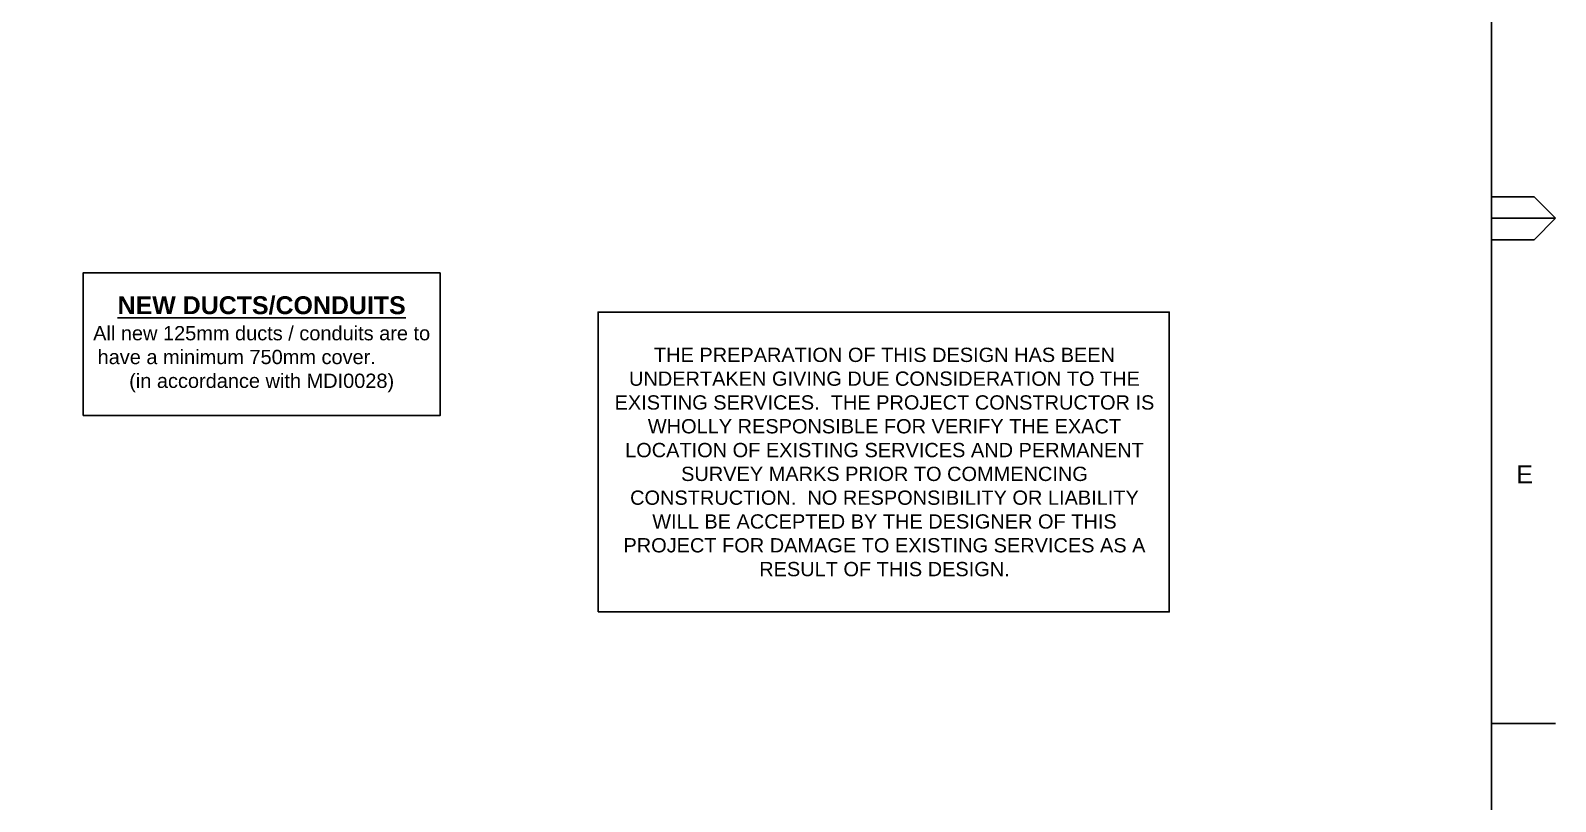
# Paper-space layout 'duct' of a CAD drawing. Header units: metres, sheet in millimetres. Extents: x -9 to 824, y -9 to 577.
# Drawn here: x 610.8 to 824.4, y 202.5 to 310.5 of the extents above; entities that cross this region are included whole.
import ezdxf
from ezdxf.enums import TextEntityAlignment as Align

# ---------------------------------------------------------------- set-up
doc = ezdxf.new("R2010")
doc.units = ezdxf.units.M
doc.layers.add('Notes', color=7, linetype='Continuous')
doc.styles.add('ARIAL', font='arial.ttf', dxfattribs={"height": 2})
doc.styles.get("Standard").update_dxf_attribs({"font": 'arial.ttf'})

# ---------------------------------------------------------------- blocks, each defined once
blk = doc.blocks.new('A1_FRAME_TITLE')
at = {"layer": 'Notes'}
for p, q in [((824.37, 5.97), (824.37, 574.39)), ((824.37, 293.18), (830.35, 293.18)), ((830.35, 293.18), (833.35, 290.18)), ((833.35, 290.18), (824.35, 290.18)), ((833.35, 290.18), (830.35, 287.18)), ((830.35, 287.18), (824.37, 287.18)), ((824.35, 219.43), (833.35, 219.43))]:
    blk.add_line(p, q, dxfattribs=at)
at = {"layer": 'Notes', "style": 'ARIAL'}
blk.add_text('E', height=2.5, dxfattribs=at).set_placement((827.87, 253.06))
at = {"layer": 'Notes', "style": 'ARIAL', "flags": 8}
blk.add_attdef('VERSION_NO', text='', height=1.5, rotation=90, dxfattribs=at).set_placement((261.75, 40.04), align=Align.MIDDLE_CENTER)
at = {"layer": 'Notes', "style": 'ARIAL'}
for tag, height, p in [('CAP_NO', 2, (496.37, 44.97)), ('IE_NUM', 2, (496.37, 38.97)), ('GEN_WO', 2.5, (427.37, 32.97)), ('REF_1', 2, (321.87, 32.97)), ('HV_SWITCH', 2, (496.37, 32.97)), ('REF_2', 2, (321.87, 26.97)), ('OH_WO', 2.5, (427.37, 26.97)), ('UBD_REF', 2, (496.37, 26.97)), ('REF_3', 2, (321.87, 20.97)), ('UG_WO', 2.5, (427.37, 20.97)), ('GIS_MAP_No', 2, (496.37, 20.97)), ('REF_4', 2, (321.87, 14.97)), ('SUB_WO', 2.5, (427.37, 14.97)), ('HV_OP_DIAG', 2, (496.37, 14.97)), ('LGA', 2, (496.37, 8.97))]:
    blk.add_attdef(tag, text='', height=height, dxfattribs=at).set_placement(p, align=Align.MIDDLE_LEFT)
for tag, height, p in [('T1', 4, (679.37, 41.13)), ('T2', 4, (679.37, 35.13)), ('REF_No_1', 2.5, (306.87, 32.97)), ('T3', 4, (679.37, 29.13)), ('REF_No_2', 2.5, (306.87, 26.97)), ('DRAWN', 2.5, (561.87, 25.97)), ('T4', 4, (679.37, 23.13)), ('NUM', 8, (791.37, 20.97)), ('REV', 8, (819.37, 20.97)), ('REF_No_3', 2.5, (306.87, 20.97)), ('DATE', 2.5, (561.87, 17.97)), ('T5', 4, (679.37, 17.13)), ('REF_No_4', 2.5, (306.87, 14.97)), ('T6', 4, (679.37, 11.13)), ('CHD', 2.5, (561.87, 9.97)), ('DESIGN', 2.5, (601.87, 9.97)), ('NS', 2.5, (789.8, 8.94)), ('SHTS', 2.5, (804.81, 8.95))]:
    blk.add_attdef(tag, text='', height=height, dxfattribs=at).set_placement(p, align=Align.MIDDLE_CENTER)
blk.add_attdef('scale', text='', height=2.5, dxfattribs=at).set_placement((560.29, 33.27), align=Align.CENTER)
blk.add_attdef('ExportID', (9.08, 2.39), '', height=2.5, dxfattribs=at)
at = {"layer": 'Notes', "style": 'ARIAL', "flags": 1}
for tag, p, height in [('ProjectType', (14.17, -26.8), 2.5), ('ExportDate', (60.28, -26.79), 2.5), ('ExportUserName', (69.15, -26.8), 2.5), ('DesignerCompanyName', (81.48, -26.79), 2.5), ('ExportAreaOfInterest', (97.1, -26.81), 2.5), ('GIS_SUCCESS', (112, -26.78), 2.5), ('CAD_SUCCESS', (121.79, -26.78), 2.5), ('DEPOTCODE', (132.11, -26.88), 2.5), ('ExportCategories', (140.08, -26.8), 2.5), ('Comments', (154.38, -26.88), 2.5), ('ProjectNumber', (23.56, -26.82), 0.1), ('DrawingNumber', (35.51, -26.8), 0.1), ('ProjectDescription', (47.56, -26.83), 0.1)]:
    blk.add_attdef(tag, p, '', height=height, dxfattribs=at)

psp = doc.layouts.new('duct')

# ---------------------------------------------------------------- linework, layer by layer
at = {"layer": 'Notes'}
for points in [[(618.22, 256.57), (668.22, 256.57), (668.22, 276.57), (618.22, 276.57)], [(690.33, 229.07), (770.33, 229.07), (770.33, 271.07), (690.33, 271.07)]]:
    psp.add_lwpolyline(points, close=True, dxfattribs=at)

# ---------------------------------------------------------------- block references
psp.add_blockref('A1_FRAME_TITLE', (-8.92, -5.97), dxfattribs=at)

# ---------------------------------------------------------------- texts
at = {"layer": 'Notes', "char_height": 2, "attachment_point": 5}
for s, insert, width in [('{\\fArial|b1|i0|c0|p34;\\H1.25x;\\L\\C30;NEW DUCTS/CONDUITS\\l\\P}All new 125mm ducts / conduits are to have a minimum 750mm cover.          (in accordance with MDI0028)', (643.22, 266.57), 48), ('THE PREPARATION OF THIS DESIGN HAS BEEN UNDERTAKEN GIVING DUE CONSIDERATION TO THE EXISTING SERVICES.  THE PROJECT CONSTRUCTOR IS WHOLLY RESPONSIBLE FOR VERIFY THE EXACT LOCATION OF EXISTING SERVICES AND PERMANENT SURVEY MARKS PRIOR TO COMMENCING CONSTRUCTION.  NO RESPONSIBILITY OR LIABILITY WILL BE ACCEPTED BY THE DESIGNER OF THIS PROJECT FOR DAMAGE TO EXISTING SERVICES AS A RESULT OF THIS DESIGN.', (730.45, 250.07), 76.251)]:
    psp.add_mtext(s, dxfattribs=dict(at, insert=insert, width=width))

doc.saveas('drawing.dxf')
